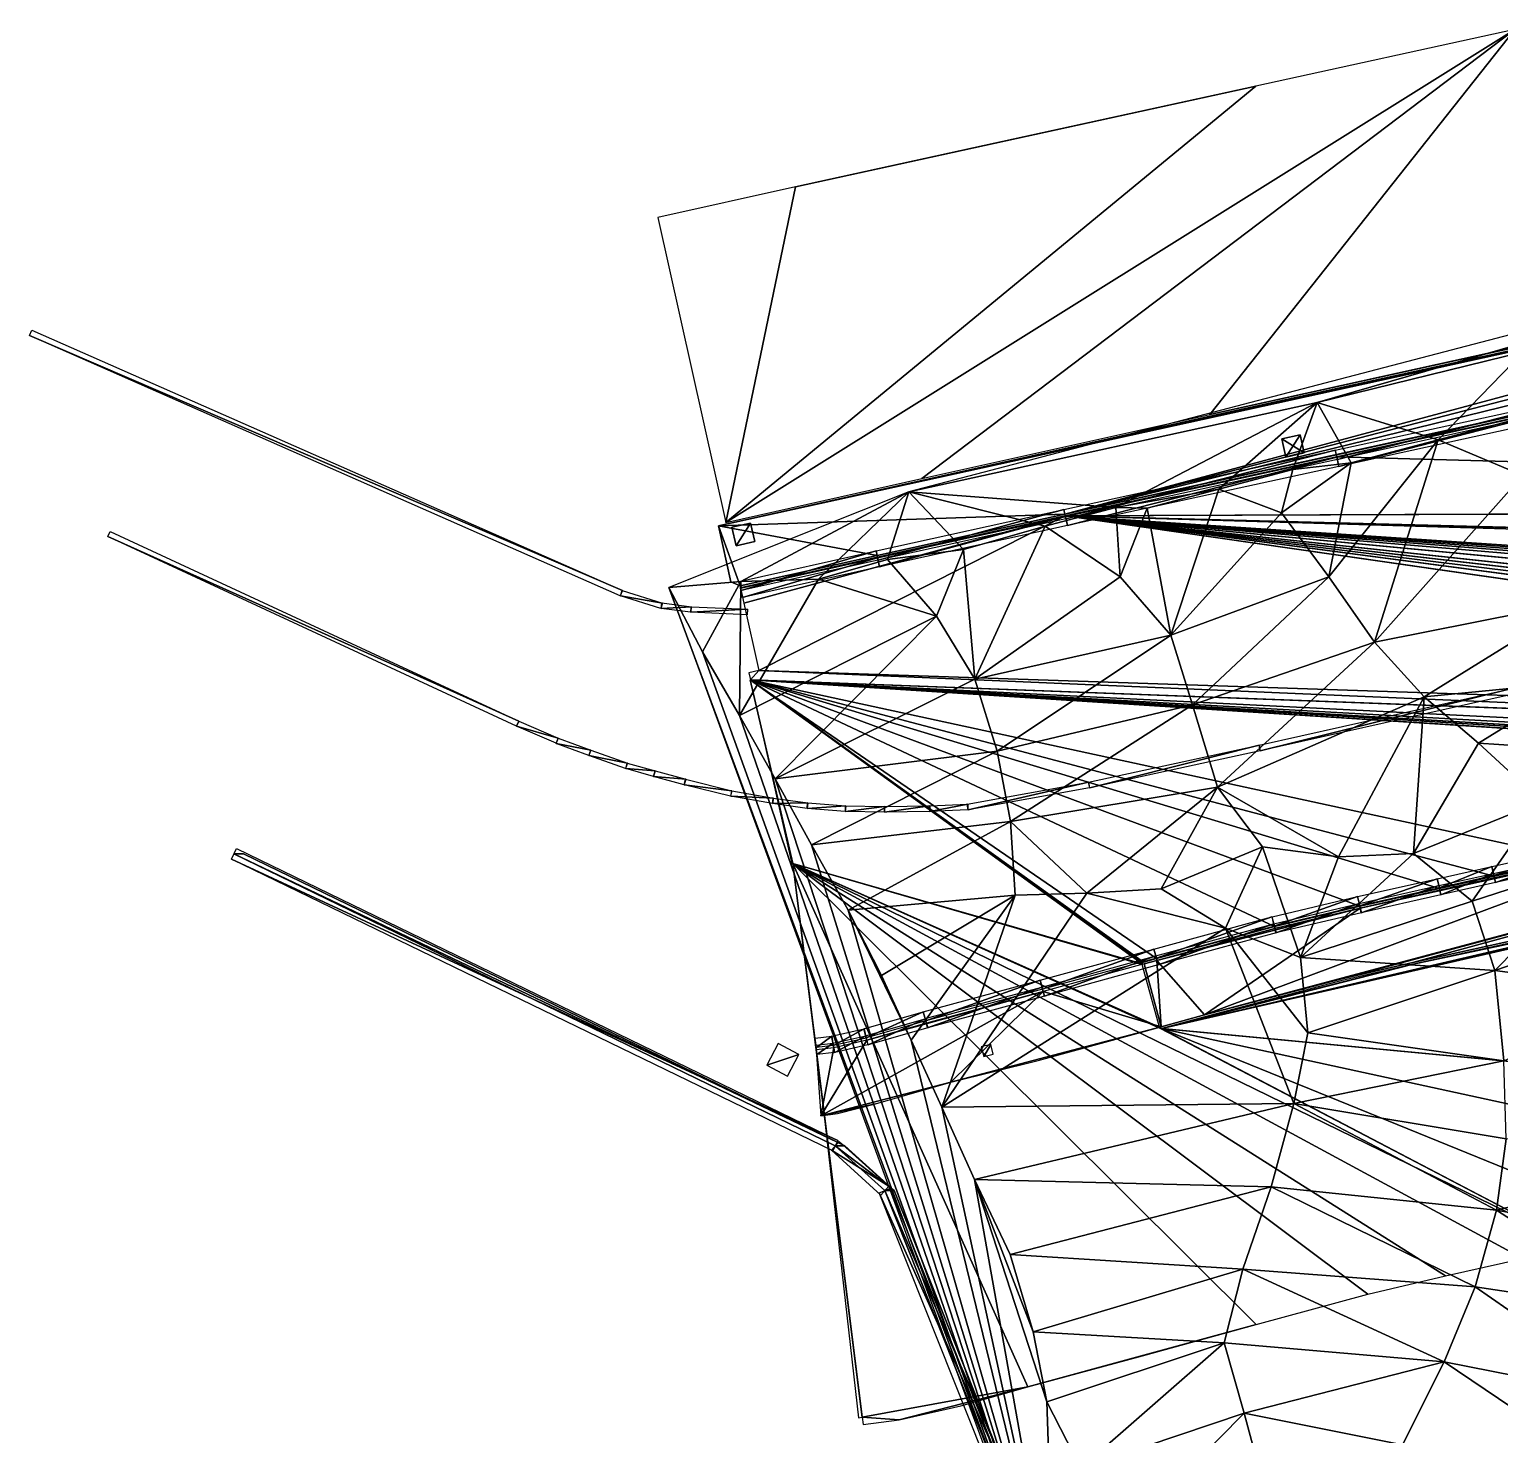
# Model space of a CAD drawing. Header units: metres. Extents: x -113 to 180, y -133 to 86.
# Drawn here: x -113.49 to -82.34, y -14.1 to 15.69 of the extents above; entities that cross this region are included whole.
import ezdxf

# ---------------------------------------------------------------- set-up
doc = ezdxf.new("R2010")
doc.units = ezdxf.units.M
for name, color, linetype, true_color in [('ACERA', 7, 'Continuous', 0xb9b3a6), ('ARQUETA', 7, 'Continuous', 0x6f7175), ('ASFALTO', 7, 'Continuous', 0x4a4b4e), ('BORDILLO', 7, 'Continuous', 0xcfcac0), ('MARCA_VIAL', 7, 'Continuous', 0xe8e6e0), ('MURO', 7, 'Continuous', 0xbdb7ab), ('PODOTACTIL', 7, 'Continuous', 0xc7bda4), ('TERRENO', 7, 'Continuous', 0x9a9179)]:
    doc.layers.add(name, color=color, linetype=linetype, true_color=true_color)

msp = doc.modelspace()

# ---------------------------------------------------------------- linework, layer by layer
at = {"layer": 'ACERA'}
for points in [[(-91.549, 5.418, 82.15), (-71.655, 10.294, 81.188), (-55.294, 14.8, 80.466)], [(-55.294, 14.8, 80.466), (-63.682, 12.909, 80.88), (-91.549, 5.418, 82.15)], [(-63.682, 12.909, 80.88), (-75.259, 10.376, 81.437), (-98.887, 5.166, 80.705)], [(-63.682, 12.909, 80.88), (-98.887, 5.166, 80.705), (-91.549, 5.418, 82.15)], [(-75.259, 10.376, 81.437), (-88.47, 7.49, 82.041), (-98.887, 5.166, 80.705)], [(-91.549, 5.418, 82.15), (-75.01, 9.05, 81.33), (-71.655, 10.294, 81.188)], [(-75.259, 10.376, 81.437), (-82.323, 8.837, 81.756), (-88.47, 7.49, 82.041)], [(-91.549, 5.418, 82.15), (-80.29, 7.88, 81.553), (-75.01, 9.05, 81.33)], [(-82.323, 8.837, 81.626), (-88.47, 7.49, 81.911), (-88.47, 7.49, 82.041)], [(-82.323, 8.837, 81.626), (-88.47, 7.49, 82.041), (-82.323, 8.837, 81.756)], [(-91.549, 5.418, 82.15), (-85.796, 6.671, 81.793), (-80.29, 7.88, 81.553)], [(-85.796, 6.671, 81.663), (-80.29, 7.88, 81.423), (-80.29, 7.88, 81.553)], [(-85.796, 6.671, 81.663), (-80.29, 7.88, 81.553), (-85.796, 6.671, 81.793)], [(-88.47, 7.49, 82.041), (-94.573, 6.132, 80.705), (-98.887, 5.166, 80.705)], [(-88.47, 7.49, 81.911), (-94.573, 6.132, 80.575), (-94.573, 6.132, 80.705)], [(-88.47, 7.49, 81.911), (-94.573, 6.132, 80.705), (-88.47, 7.49, 82.041)], [(-86.475, 6.714, 81.91), (-86.561, 7.099, 81.93), (-86.95, 7.013, 81.93)], [(-86.95, 7.013, 81.8), (-86.561, 7.099, 81.8), (-86.561, 7.099, 81.93)], [(-86.95, 7.013, 81.8), (-86.561, 7.099, 81.93), (-86.95, 7.013, 81.93)], [(-86.95, 7.013, 81.93), (-86.864, 6.627, 81.93), (-86.475, 6.714, 81.91)], [(-86.864, 6.627, 81.8), (-86.95, 7.013, 81.8), (-86.95, 7.013, 81.93)], [(-86.864, 6.627, 81.8), (-86.95, 7.013, 81.93), (-86.864, 6.627, 81.93)], [(-86.561, 7.099, 81.8), (-86.475, 6.714, 81.78), (-86.475, 6.714, 81.91)], [(-86.561, 7.099, 81.8), (-86.475, 6.714, 81.91), (-86.561, 7.099, 81.93)], [(-91.549, 5.418, 82.02), (-85.796, 6.671, 81.663), (-85.796, 6.671, 81.793)], [(-91.549, 5.418, 82.02), (-85.796, 6.671, 81.793), (-91.549, 5.418, 82.15)], [(-86.475, 6.714, 81.78), (-86.864, 6.627, 81.8), (-86.864, 6.627, 81.93)], [(-86.475, 6.714, 81.78), (-86.864, 6.627, 81.93), (-86.475, 6.714, 81.91)], [(-94.573, 6.132, 80.575), (-98.887, 5.166, 80.575), (-98.887, 5.166, 80.705)], [(-94.573, 6.132, 80.575), (-98.887, 5.166, 80.705), (-94.573, 6.132, 80.705)], [(-98.887, 5.166, 80.705), (-95.529, 4.541, 82.33), (-91.549, 5.418, 82.15)], [(-95.529, 4.541, 82.2), (-91.549, 5.418, 82.02), (-91.549, 5.418, 82.15)], [(-95.529, 4.541, 82.2), (-91.549, 5.418, 82.15), (-95.529, 4.541, 82.33)], [(-98.887, 5.166, 80.705), (-98.627, 3.981, 82.33), (-98.432, 3.894, 82.33)], [(-98.887, 5.166, 80.705), (-98.432, 3.894, 82.33), (-95.529, 4.541, 82.33)], [(-98.887, 5.166, 80.575), (-98.627, 3.981, 82.2), (-98.627, 3.981, 82.33)], [(-98.887, 5.166, 80.575), (-98.627, 3.981, 82.33), (-98.887, 5.166, 80.705)], [(-98.209, 5.227, 80.705), (-98.604, 5.139, 80.705), (-98.517, 4.747, 80.705)], [(-98.604, 5.139, 80.575), (-98.209, 5.227, 80.575), (-98.209, 5.227, 80.705)], [(-98.604, 5.139, 80.575), (-98.209, 5.227, 80.705), (-98.604, 5.139, 80.705)], [(-98.517, 4.747, 80.575), (-98.604, 5.139, 80.575), (-98.604, 5.139, 80.705)], [(-98.517, 4.747, 80.575), (-98.604, 5.139, 80.705), (-98.517, 4.747, 80.705)], [(-98.517, 4.747, 80.705), (-98.122, 4.836, 80.705), (-98.209, 5.227, 80.705)], [(-98.209, 5.227, 80.575), (-98.122, 4.836, 80.575), (-98.122, 4.836, 80.705)], [(-98.209, 5.227, 80.575), (-98.122, 4.836, 80.705), (-98.209, 5.227, 80.705)], [(-98.122, 4.836, 80.575), (-98.517, 4.747, 80.575), (-98.517, 4.747, 80.705)], [(-98.122, 4.836, 80.575), (-98.517, 4.747, 80.705), (-98.122, 4.836, 80.705)], [(-98.432, 3.894, 82.2), (-95.529, 4.541, 82.2), (-95.529, 4.541, 82.33)], [(-98.432, 3.894, 82.2), (-95.529, 4.541, 82.33), (-98.432, 3.894, 82.33)], [(-98.627, 3.981, 82.2), (-98.432, 3.894, 82.2), (-98.432, 3.894, 82.33)], [(-98.627, 3.981, 82.2), (-98.432, 3.894, 82.33), (-98.627, 3.981, 82.33)], [(-69.499, -0.09, 81.058), (-78.57, -1.459, 81.612), (-88.592, -5.199, 82.161)], [(-69.499, -0.09, 81.058), (-88.592, -5.199, 82.161), (-85.711, -4.439, 82.091)], [(-69.499, -0.09, 81.058), (-85.711, -4.439, 82.091), (-84.174, -4.085, 82.013)], [(-84.174, -4.085, 82.013), (-81.251, -3.445, 81.844), (-69.499, -0.09, 81.058)], [(-78.57, -1.459, 81.612), (-85.289, -2.936, 82.03), (-88.592, -5.199, 82.161)], [(-78.57, -1.459, 81.612), (-82.445, -2.296, 81.877), (-85.289, -2.936, 82.03)], [(-78.57, -1.459, 81.612), (-80.746, -1.919, 81.767), (-82.445, -2.296, 81.877)], [(-82.445, -2.296, 81.747), (-80.746, -1.919, 81.637), (-80.746, -1.919, 81.767)], [(-82.445, -2.296, 81.747), (-80.746, -1.919, 81.767), (-82.445, -2.296, 81.877)], [(-82.445, -2.296, 81.877), (-83.601, -2.555, 81.946), (-85.289, -2.936, 82.03)], [(-83.601, -2.555, 81.816), (-82.445, -2.296, 81.747), (-82.445, -2.296, 81.877)], [(-83.601, -2.555, 81.816), (-82.445, -2.296, 81.877), (-83.601, -2.555, 81.946)], [(-85.289, -2.936, 81.9), (-83.601, -2.555, 81.816), (-83.601, -2.555, 81.946)], [(-85.289, -2.936, 81.9), (-83.601, -2.555, 81.946), (-85.289, -2.936, 82.03)], [(-85.289, -2.936, 82.03), (-87.098, -3.365, 82.09), (-89.597, -4.043, 82.169)], [(-85.289, -2.936, 82.03), (-89.597, -4.043, 82.169), (-88.592, -5.199, 82.161)], [(-87.098, -3.365, 81.96), (-85.289, -2.936, 81.9), (-85.289, -2.936, 82.03)], [(-87.098, -3.365, 81.96), (-85.289, -2.936, 82.03), (-87.098, -3.365, 82.09)], [(-89.597, -4.043, 82.039), (-87.098, -3.365, 81.96), (-87.098, -3.365, 82.09)], [(-89.597, -4.043, 82.039), (-87.098, -3.365, 82.09), (-89.597, -4.043, 82.169)], [(-81.251, -3.445, 81.714), (-84.174, -4.085, 81.883), (-84.174, -4.085, 82.013)], [(-81.251, -3.445, 81.714), (-84.174, -4.085, 82.013), (-81.251, -3.445, 81.844)], [(-89.597, -4.043, 82.169), (-89.87, -4.118, 82.175), (-89.505, -5.449, 82.188)], [(-89.87, -4.118, 82.045), (-89.597, -4.043, 82.039), (-89.597, -4.043, 82.169)], [(-89.87, -4.118, 82.045), (-89.597, -4.043, 82.169), (-89.87, -4.118, 82.175)], [(-89.597, -4.043, 82.169), (-89.505, -5.449, 82.188), (-88.592, -5.199, 82.161)], [(-89.505, -5.449, 82.058), (-89.87, -4.118, 82.045), (-89.87, -4.118, 82.175)], [(-89.505, -5.449, 82.058), (-89.87, -4.118, 82.175), (-89.505, -5.449, 82.188)], [(-84.174, -4.085, 81.883), (-85.711, -4.439, 81.961), (-85.711, -4.439, 82.091)], [(-84.174, -4.085, 81.883), (-85.711, -4.439, 82.091), (-84.174, -4.085, 82.013)], [(-85.711, -4.439, 81.961), (-88.592, -5.199, 82.031), (-88.592, -5.199, 82.161)], [(-85.711, -4.439, 81.961), (-88.592, -5.199, 82.161), (-85.711, -4.439, 82.091)], [(-88.592, -5.199, 82.031), (-89.505, -5.449, 82.058), (-89.505, -5.449, 82.188)], [(-88.592, -5.199, 82.031), (-89.505, -5.449, 82.188), (-88.592, -5.199, 82.161)]]:
    msp.add_3dface(points, dxfattribs=at)
at = {"layer": 'ARQUETA'}
for points in [[(-86.561, 7.099, 81.82), (-86.95, 7.013, 81.82), (-86.864, 6.627, 81.82)], [(-86.864, 6.627, 81.82), (-86.475, 6.714, 81.8), (-86.561, 7.099, 81.82)], [(-98.209, 5.227, 80.595), (-98.604, 5.139, 80.595), (-98.517, 4.747, 80.595)], [(-98.517, 4.747, 80.595), (-98.122, 4.836, 80.595), (-98.209, 5.227, 80.595)], [(-97.189, -6.036, 80.595), (-97.628, -5.806, 80.595), (-97.868, -6.263, 80.595)], [(-93.12, -5.827, 82.16), (-93.32, -5.877, 82.164), (-93.27, -6.078, 82.171)], [(-93.27, -6.078, 82.171), (-93.07, -6.029, 82.167), (-93.12, -5.827, 82.16)], [(-97.868, -6.263, 80.595), (-97.429, -6.494, 80.595), (-97.189, -6.036, 80.595)]]:
    msp.add_3dface(points, dxfattribs=at)
at = {"layer": 'ASFALTO'}
for points in [[(-82.013, 15.692, 80.587), (-87.505, 14.486, 80.587), (-98.732, 5.241, 80.587)], [(-82.013, 15.692, 80.587), (-98.732, 5.241, 80.587), (-94.582, 6.171, 80.587)], [(-82.013, 15.692, 80.587), (-94.582, 6.171, 80.587), (-94.582, 6.171, 80.587)], [(-82.013, 15.692, 80.587), (-94.582, 6.171, 80.587), (-88.479, 7.529, 81.924)], [(-82.013, 15.692, 80.587), (-88.479, 7.529, 81.924), (-88.479, 7.529, 81.924)], [(-82.013, 15.692, 80.587), (-88.479, 7.529, 81.924), (-55.349, 14.829, 80.352)], [(-88.479, 7.529, 81.924), (-82.331, 8.876, 81.64), (-55.349, 14.829, 80.352)], [(-88.479, 7.529, 81.924), (-55.349, 14.829, 80.352), (-55.349, 14.829, 80.352)], [(-87.505, 14.486, 80.587), (-97.26, 12.351, 80.587), (-98.732, 5.241, 80.587)], [(-87.505, 14.486, 80.587), (-93.262, 13.233, 80.587), (-97.26, 12.351, 80.587)], [(-97.26, 12.351, 80.587), (-100.172, 11.702, 80.587), (-98.732, 5.241, 80.587)], [(-80.281, 7.84, 81.43), (-85.788, 6.632, 81.671), (-46.561, 5.559, 80.012)], [(-85.788, 6.632, 81.671), (-91.541, 5.379, 82.027), (-46.561, 5.559, 80.012)], [(-85.788, 6.632, 81.671), (-85.788, 6.632, 81.671), (-46.561, 5.559, 80.012)], [(-91.541, 5.379, 82.027), (-95.52, 4.502, 82.212), (-98.423, 3.855, 82.212)], [(-91.541, 5.379, 82.027), (-98.423, 3.855, 82.212), (-98.35, 3.526, 82.212)], [(-91.541, 5.379, 82.027), (-98.35, 3.526, 82.212), (-98.033, 2.102, 82.212)], [(-91.541, 5.379, 82.027), (-98.033, 2.102, 82.212), (-59.976, 0.833, 80.806)], [(-46.56, 5.555, 80.012), (-46.561, 5.559, 80.012), (-91.541, 5.379, 82.027)], [(-46.56, 5.552, 80.012), (-46.56, 5.555, 80.012), (-91.541, 5.379, 82.027)], [(-46.265, 4.215, 80.012), (-46.56, 5.552, 80.012), (-91.541, 5.379, 82.027)], [(-46.264, 4.211, 80.012), (-46.265, 4.215, 80.012), (-91.541, 5.379, 82.027)], [(-46.262, 4.207, 80.012), (-46.264, 4.211, 80.012), (-91.541, 5.379, 82.027)], [(-91.541, 5.379, 82.027), (-59.976, 0.833, 80.806), (-59.976, 0.838, 80.806)], [(-46.261, 4.204, 80.012), (-46.262, 4.207, 80.012), (-91.541, 5.379, 82.027)], [(-91.541, 5.379, 82.027), (-59.976, 0.838, 80.806), (-59.921, 1.198, 80.779)], [(-46.259, 4.201, 80.012), (-46.261, 4.204, 80.012), (-91.541, 5.379, 82.027)], [(-91.541, 5.379, 82.027), (-59.921, 1.198, 80.779), (-59.92, 1.202, 80.779)], [(-46.256, 4.198, 80.012), (-46.259, 4.201, 80.012), (-91.541, 5.379, 82.027)], [(-91.541, 5.379, 82.027), (-59.92, 1.202, 80.779), (-59.919, 1.206, 80.779)], [(-46.253, 4.195, 80.012), (-46.256, 4.198, 80.012), (-91.541, 5.379, 82.027)], [(-91.541, 5.379, 82.027), (-59.919, 1.206, 80.779), (-59.831, 1.445, 80.762)], [(-46.25, 4.192, 80.012), (-46.253, 4.195, 80.012), (-91.541, 5.379, 82.027)], [(-91.541, 5.379, 82.027), (-59.831, 1.445, 80.762), (-59.83, 1.446, 80.762)], [(-46.247, 4.19, 80.012), (-46.25, 4.192, 80.012), (-91.541, 5.379, 82.027)], [(-91.541, 5.379, 82.027), (-59.83, 1.446, 80.762), (-59.736, 1.677, 80.747)], [(-46.244, 4.188, 80.012), (-46.247, 4.19, 80.012), (-91.541, 5.379, 82.027)], [(-91.541, 5.379, 82.027), (-59.736, 1.677, 80.747), (-59.734, 1.682, 80.746)], [(-46.24, 4.186, 80.012), (-46.244, 4.188, 80.012), (-91.541, 5.379, 82.027)], [(-91.541, 5.379, 82.027), (-59.734, 1.682, 80.746), (-59.595, 1.925, 80.728)], [(-46.237, 4.185, 80.012), (-46.24, 4.186, 80.012), (-91.541, 5.379, 82.027)], [(-91.541, 5.379, 82.027), (-59.595, 1.925, 80.728), (-59.593, 1.928, 80.728)], [(-46.233, 4.184, 80.012), (-46.237, 4.185, 80.012), (-91.541, 5.379, 82.027)], [(-91.541, 5.379, 82.027), (-59.593, 1.928, 80.728), (-59.591, 1.931, 80.727)], [(-46.229, 4.184, 80.012), (-46.233, 4.184, 80.012), (-91.541, 5.379, 82.027)], [(-91.541, 5.379, 82.027), (-59.591, 1.931, 80.727), (-59.286, 2.301, 80.697)], [(-46.225, 4.184, 80.012), (-46.229, 4.184, 80.012), (-91.541, 5.379, 82.027)], [(-91.541, 5.379, 82.027), (-59.286, 2.301, 80.697), (-59.284, 2.304, 80.697)], [(-91.541, 5.379, 82.027), (-59.284, 2.304, 80.697), (-59.282, 2.306, 80.697)], [(-91.541, 5.379, 82.027), (-59.282, 2.306, 80.697), (-58.951, 2.609, 80.671)], [(-91.541, 5.379, 82.027), (-58.951, 2.609, 80.671), (-58.947, 2.613, 80.671)], [(-91.541, 5.379, 82.027), (-58.947, 2.613, 80.671), (-58.677, 2.802, 80.651)], [(-91.541, 5.379, 82.027), (-58.677, 2.802, 80.651), (-58.676, 2.804, 80.651)], [(-91.541, 5.379, 82.027), (-58.676, 2.804, 80.651), (-58.458, 2.94, 80.636)], [(-91.541, 5.379, 82.027), (-58.458, 2.94, 80.636), (-58.453, 2.943, 80.636)], [(-91.541, 5.379, 82.027), (-58.453, 2.943, 80.636), (-58.207, 3.055, 80.623)], [(-91.541, 5.379, 82.027), (-58.207, 3.055, 80.623), (-58.203, 3.056, 80.623)], [(-91.541, 5.379, 82.027), (-58.203, 3.056, 80.623), (-58.2, 3.057, 80.623)], [(-91.541, 5.379, 82.027), (-58.2, 3.057, 80.623), (-57.838, 3.143, 80.609)], [(-91.541, 5.379, 82.027), (-57.838, 3.143, 80.609), (-57.837, 3.143, 80.609)], [(-91.541, 5.379, 82.027), (-57.837, 3.143, 80.609), (-52.762, 4.234, 80.339)], [(-91.541, 5.379, 82.027), (-52.762, 4.234, 80.339), (-52.758, 4.235, 80.339)], [(-91.541, 5.379, 82.027), (-52.758, 4.235, 80.339), (-52.754, 4.235, 80.338)], [(-46.225, 4.184, 80.012), (-91.541, 5.379, 82.027), (-52.754, 4.235, 80.338)], [(-98.033, 2.102, 82.212), (-98.248, 2.053, 82.212), (-98.214, 1.907, 82.212)], [(-98.214, 1.907, 82.212), (-98.22, 1.905, 82.212), (-59.982, 0.467, 80.812)], [(-59.982, 0.463, 80.812), (-59.982, 0.467, 80.812), (-98.22, 1.905, 82.212)], [(-98.22, 1.905, 82.212), (-97.333, -1.995, 82.243), (-97.312, -1.991, 82.242)], [(-59.945, -0.008, 80.812), (-59.982, 0.463, 80.812), (-98.22, 1.905, 82.212)], [(-98.22, 1.905, 82.212), (-97.312, -1.991, 82.242), (-89.909, -4.113, 82.057)], [(-59.944, -0.013, 80.812), (-59.945, -0.008, 80.812), (-98.22, 1.905, 82.212)], [(-98.22, 1.905, 82.212), (-89.909, -4.113, 82.057), (-89.909, -4.109, 82.057)], [(-59.899, -0.227, 80.812), (-59.944, -0.013, 80.812), (-98.22, 1.905, 82.212)], [(-98.22, 1.905, 82.212), (-89.909, -4.109, 82.057), (-89.908, -4.105, 82.057)], [(-59.899, -0.227, 80.812), (-59.899, -0.227, 80.812), (-98.22, 1.905, 82.212)], [(-98.22, 1.905, 82.212), (-89.908, -4.105, 82.057), (-89.906, -4.101, 82.057)], [(-98.22, 1.905, 82.212), (-89.906, -4.101, 82.057), (-89.904, -4.098, 82.056)], [(-98.22, 1.905, 82.212), (-89.904, -4.098, 82.056), (-89.902, -4.095, 82.056)], [(-98.22, 1.905, 82.212), (-89.902, -4.095, 82.056), (-89.9, -4.092, 82.056)], [(-98.22, 1.905, 82.212), (-89.9, -4.092, 82.056), (-89.897, -4.089, 82.056)], [(-98.22, 1.905, 82.212), (-89.897, -4.089, 82.056), (-89.894, -4.086, 82.056)], [(-98.22, 1.905, 82.212), (-89.894, -4.086, 82.056), (-89.891, -4.084, 82.056)], [(-98.22, 1.905, 82.212), (-89.891, -4.084, 82.056), (-89.888, -4.082, 82.056)], [(-98.22, 1.905, 82.212), (-89.888, -4.082, 82.056), (-89.884, -4.08, 82.056)], [(-98.22, 1.905, 82.212), (-89.884, -4.08, 82.056), (-89.88, -4.079, 82.056)], [(-98.22, 1.905, 82.212), (-89.88, -4.079, 82.056), (-89.608, -4.005, 82.05)], [(-98.22, 1.905, 82.212), (-89.608, -4.005, 82.05), (-89.608, -4.005, 82.05)], [(-98.22, 1.905, 82.212), (-89.608, -4.005, 82.05), (-87.108, -3.326, 81.969)], [(-98.22, 1.905, 82.212), (-87.108, -3.326, 81.969), (-87.107, -3.326, 81.969)], [(-98.22, 1.905, 82.212), (-87.107, -3.326, 81.969), (-85.298, -2.897, 81.91)], [(-98.22, 1.905, 82.212), (-85.298, -2.897, 81.91), (-85.298, -2.897, 81.91)], [(-98.22, 1.905, 82.212), (-85.298, -2.897, 81.91), (-83.61, -2.516, 81.826)], [(-98.22, 1.905, 82.212), (-83.61, -2.516, 81.826), (-82.454, -2.257, 81.757)], [(-98.22, 1.905, 82.212), (-82.454, -2.257, 81.757), (-82.454, -2.257, 81.757)], [(-98.22, 1.905, 82.212), (-82.454, -2.257, 81.757), (-80.755, -1.88, 81.647)], [(-98.22, 1.905, 82.212), (-80.755, -1.88, 81.647), (-71.402, 0.183, 81.046)], [(-98.22, 1.905, 82.212), (-71.402, 0.183, 81.046), (-71.399, 0.184, 81.046)], [(-98.22, 1.905, 82.212), (-71.399, 0.184, 81.046), (-71.038, 0.236, 81.026)], [(-98.22, 1.905, 82.212), (-71.038, 0.236, 81.026), (-71.036, 0.236, 81.026)], [(-98.22, 1.905, 82.212), (-71.036, 0.236, 81.026), (-70.663, 0.274, 81.006)], [(-98.22, 1.905, 82.212), (-70.663, 0.274, 81.006), (-70.659, 0.274, 81.006)], [(-98.22, 1.905, 82.212), (-70.659, 0.274, 81.006), (-70.655, 0.274, 81.006)], [(-59.899, -0.227, 80.812), (-98.22, 1.905, 82.212), (-70.655, 0.274, 81.006)], [(-98.033, 2.102, 82.212), (-98.214, 1.907, 82.212), (-59.982, 0.467, 80.812)], [(-98.033, 2.102, 82.212), (-59.982, 0.467, 80.812), (-59.976, 0.833, 80.806)], [(-97.312, -1.991, 82.242), (-89.91, -4.117, 82.057), (-89.909, -4.113, 82.057)], [(-89.91, -4.121, 82.057), (-89.91, -4.117, 82.057), (-97.312, -1.991, 82.242)], [(-89.909, -4.124, 82.057), (-89.91, -4.121, 82.057), (-97.312, -1.991, 82.242)], [(-97.312, -1.991, 82.242), (-96.729, -6.65, 80.587), (-95.844, -13.728, 80.587)], [(-89.908, -4.128, 82.058), (-89.909, -4.124, 82.057), (-97.312, -1.991, 82.242)], [(-97.312, -1.991, 82.242), (-95.844, -13.728, 80.587), (-92.335, -13.081, 82.255)], [(-89.544, -5.46, 82.071), (-89.908, -4.128, 82.058), (-97.312, -1.991, 82.242)], [(-97.312, -1.991, 82.242), (-92.335, -13.081, 82.255), (-87.494, -11.762, 81.988)], [(-89.543, -5.463, 82.071), (-89.544, -5.46, 82.071), (-97.312, -1.991, 82.242)], [(-97.312, -1.991, 82.242), (-87.494, -11.762, 81.988), (-85.126, -11.119, 81.899)], [(-89.541, -5.467, 82.071), (-89.543, -5.463, 82.071), (-97.312, -1.991, 82.242)], [(-97.312, -1.991, 82.242), (-85.126, -11.119, 81.899), (-83.486, -10.73, 81.84)], [(-89.539, -5.47, 82.071), (-89.541, -5.467, 82.071), (-97.312, -1.991, 82.242)], [(-97.312, -1.991, 82.242), (-83.486, -10.73, 81.84), (-81.845, -10.36, 81.77)], [(-89.537, -5.474, 82.071), (-89.539, -5.47, 82.071), (-97.312, -1.991, 82.242)], [(-97.312, -1.991, 82.242), (-81.845, -10.36, 81.77), (-80.702, -10.103, 81.716)], [(-89.534, -5.477, 82.071), (-89.537, -5.474, 82.071), (-97.312, -1.991, 82.242)], [(-89.531, -5.479, 82.071), (-89.534, -5.477, 82.071), (-97.312, -1.991, 82.242)], [(-89.528, -5.482, 82.071), (-89.531, -5.479, 82.071), (-97.312, -1.991, 82.242)], [(-89.525, -5.484, 82.071), (-89.528, -5.482, 82.071), (-97.312, -1.991, 82.242)], [(-89.521, -5.486, 82.071), (-89.525, -5.484, 82.071), (-97.312, -1.991, 82.242)], [(-89.521, -5.486, 82.071), (-97.312, -1.991, 82.242), (-80.702, -10.103, 81.716)], [(-75.758, -2.338, 81.381), (-78.684, -2.966, 81.58), (-89.495, -5.488, 82.07)], [(-75.758, -2.338, 81.38), (-75.758, -2.338, 81.381), (-89.495, -5.488, 82.07)], [(-68.028, -7.519, 80.894), (-75.758, -2.338, 81.38), (-89.495, -5.488, 82.07)], [(-78.684, -2.966, 81.58), (-84.165, -4.124, 81.896), (-89.495, -5.488, 82.07)], [(-78.684, -2.966, 81.58), (-81.243, -3.484, 81.727), (-84.165, -4.124, 81.896)], [(-78.684, -2.966, 81.58), (-78.684, -2.966, 81.58), (-84.165, -4.124, 81.896)], [(-84.165, -4.124, 81.896), (-88.581, -5.238, 82.043), (-89.495, -5.488, 82.07)], [(-84.165, -4.124, 81.896), (-85.701, -4.478, 81.973), (-88.581, -5.238, 82.043)], [(-89.518, -5.487, 82.071), (-89.521, -5.486, 82.071), (-80.702, -10.103, 81.716)], [(-89.514, -5.488, 82.071), (-89.518, -5.487, 82.071), (-80.702, -10.103, 81.716)], [(-89.51, -5.489, 82.071), (-89.514, -5.488, 82.071), (-80.702, -10.103, 81.716)], [(-89.506, -5.489, 82.07), (-89.51, -5.489, 82.071), (-80.702, -10.103, 81.716)], [(-68.009, -7.524, 80.893), (-89.502, -5.489, 82.07), (-89.506, -5.489, 82.07)], [(-89.506, -5.489, 82.07), (-80.702, -10.103, 81.716), (-79.053, -9.738, 81.631)], [(-89.506, -5.489, 82.07), (-79.053, -9.738, 81.631), (-74.53, -8.745, 81.365)], [(-68.009, -7.524, 80.893), (-89.506, -5.489, 82.07), (-74.53, -8.745, 81.365)], [(-68.009, -7.524, 80.893), (-89.498, -5.489, 82.07), (-89.502, -5.489, 82.07)], [(-68.009, -7.524, 80.893), (-89.495, -5.488, 82.07), (-89.498, -5.489, 82.07)], [(-68.024, -7.521, 80.894), (-68.028, -7.519, 80.894), (-89.495, -5.488, 82.07)], [(-68.021, -7.522, 80.894), (-68.024, -7.521, 80.894), (-89.495, -5.488, 82.07)], [(-68.017, -7.523, 80.894), (-68.021, -7.522, 80.894), (-89.495, -5.488, 82.07)], [(-68.013, -7.524, 80.893), (-68.017, -7.523, 80.894), (-89.495, -5.488, 82.07)], [(-68.009, -7.524, 80.893), (-68.013, -7.524, 80.893), (-89.495, -5.488, 82.07)], [(-96.729, -6.65, 80.587), (-95.92, -13.737, 80.587), (-95.844, -13.728, 80.587)], [(-92.335, -13.081, 82.255), (-89.905, -12.422, 82.101), (-87.494, -11.762, 81.988)], [(-95.844, -13.728, 80.587), (-95.059, -13.784, 80.587), (-92.335, -13.081, 82.255)], [(-95.059, -13.784, 80.587), (-93.757, -13.488, 80.587), (-92.335, -13.081, 82.255)], [(-95.844, -13.728, 80.587), (-95.825, -13.88, 80.587), (-95.059, -13.784, 80.587)]]:
    msp.add_3dface(points, dxfattribs=at)
at = {"layer": 'BORDILLO'}
for points in [[(-85.775, 6.573, 81.793), (-85.818, 6.769, 81.812), (-80.311, 7.977, 81.577)], [(-85.743, 6.427, 81.769), (-85.786, 6.622, 81.798), (-80.279, 7.831, 81.557)], [(-85.775, 6.573, 81.793), (-80.311, 7.977, 81.577), (-80.268, 7.782, 81.55)], [(-85.743, 6.427, 81.769), (-80.279, 7.831, 81.557), (-80.236, 7.635, 81.54)], [(-91.528, 5.32, 82.146), (-91.571, 5.516, 82.174), (-85.818, 6.769, 81.812)], [(-91.496, 5.174, 82.125), (-91.539, 5.369, 82.153), (-85.786, 6.622, 81.798)], [(-91.528, 5.32, 82.146), (-85.818, 6.769, 81.812), (-85.775, 6.573, 81.793)], [(-91.496, 5.174, 82.125), (-85.786, 6.622, 81.798), (-85.743, 6.427, 81.769)], [(-95.507, 4.443, 82.34), (-95.55, 4.638, 82.34), (-91.571, 5.516, 82.174)], [(-95.475, 4.297, 82.325), (-95.518, 4.492, 82.34), (-91.539, 5.369, 82.153)], [(-95.507, 4.443, 82.34), (-91.571, 5.516, 82.174), (-91.528, 5.32, 82.146)], [(-95.475, 4.297, 82.325), (-91.539, 5.369, 82.153), (-91.496, 5.174, 82.125)], [(-98.41, 3.796, 82.34), (-98.454, 3.991, 82.34), (-95.551, 4.638, 82.34)], [(-98.378, 3.65, 82.34), (-98.421, 3.845, 82.34), (-95.518, 4.492, 82.34)], [(-98.41, 3.796, 82.34), (-95.551, 4.638, 82.34), (-95.507, 4.443, 82.34)], [(-98.378, 3.65, 82.34), (-95.518, 4.492, 82.34), (-95.475, 4.297, 82.325)], [(-82.456, -2.247, 81.884), (-82.5, -2.052, 81.875), (-80.8, -1.675, 81.765)], [(-82.424, -2.393, 81.891), (-82.467, -2.198, 81.882), (-80.768, -1.821, 81.772)], [(-82.456, -2.247, 81.884), (-80.8, -1.675, 81.765), (-80.757, -1.87, 81.775)], [(-82.424, -2.393, 81.891), (-80.768, -1.821, 81.772), (-80.725, -2.016, 81.782)], [(-83.612, -2.507, 81.954), (-83.656, -2.311, 81.946), (-82.5, -2.052, 81.875)], [(-83.612, -2.507, 81.954), (-82.5, -2.052, 81.875), (-82.456, -2.247, 81.884)], [(-85.301, -2.887, 82.038), (-85.345, -2.692, 82.022), (-83.656, -2.311, 81.946)], [(-85.267, -3.033, 82.044), (-85.311, -2.838, 82.036), (-83.623, -2.458, 81.952)], [(-85.301, -2.887, 82.038), (-83.656, -2.311, 81.946), (-83.612, -2.507, 81.954)], [(-85.267, -3.033, 82.044), (-83.623, -2.458, 81.952), (-83.579, -2.653, 81.959)], [(-83.579, -2.653, 81.959), (-83.623, -2.458, 81.952), (-82.467, -2.198, 81.882)], [(-83.579, -2.653, 81.959), (-82.467, -2.198, 81.882), (-82.423, -2.393, 81.891)], [(-87.112, -3.317, 82.096), (-87.158, -3.122, 82.079), (-85.346, -2.692, 82.022)], [(-87.112, -3.317, 82.096), (-85.346, -2.692, 82.022), (-85.3, -2.887, 82.038)], [(-87.075, -3.462, 82.109), (-87.121, -3.268, 82.091), (-85.312, -2.839, 82.036)], [(-87.075, -3.462, 82.109), (-85.312, -2.839, 82.036), (-85.266, -3.033, 82.044)], [(-89.61, -3.995, 82.178), (-89.663, -3.802, 82.171), (-87.161, -3.123, 82.079)], [(-89.571, -4.14, 82.183), (-89.623, -3.947, 82.176), (-87.124, -3.269, 82.092)], [(-89.61, -3.995, 82.178), (-87.161, -3.123, 82.079), (-87.108, -3.316, 82.096)], [(-89.571, -4.14, 82.183), (-87.124, -3.269, 82.092), (-87.072, -3.462, 82.109)], [(-92.021, -4.655, 82.226), (-92.074, -4.462, 82.219), (-89.663, -3.802, 82.171)], [(-91.982, -4.8, 82.231), (-92.035, -4.607, 82.224), (-89.623, -3.947, 82.176)], [(-92.021, -4.655, 82.226), (-89.663, -3.802, 82.171), (-89.61, -3.995, 82.178)], [(-91.982, -4.8, 82.231), (-89.623, -3.947, 82.176), (-89.571, -4.14, 82.183)], [(-94.497, -5.327, 82.312), (-94.55, -5.134, 82.311), (-92.074, -4.462, 82.219)], [(-94.457, -5.471, 82.314), (-94.51, -5.278, 82.312), (-92.034, -4.607, 82.224)], [(-94.497, -5.327, 82.312), (-92.074, -4.462, 82.219), (-92.021, -4.655, 82.226)], [(-94.457, -5.471, 82.314), (-92.034, -4.607, 82.224), (-91.982, -4.8, 82.231)], [(-95.757, -5.687, 82.395), (-95.812, -5.495, 82.392), (-94.551, -5.134, 82.311)], [(-95.719, -5.833, 82.397), (-95.774, -5.64, 82.394), (-94.511, -5.279, 82.312)], [(-95.757, -5.687, 82.395), (-94.551, -5.134, 82.311), (-94.496, -5.326, 82.312)], [(-95.719, -5.833, 82.397), (-94.511, -5.279, 82.312), (-94.456, -5.471, 82.314)], [(-96.451, -5.845, 82.338), (-96.496, -5.65, 82.366), (-95.806, -5.494, 82.392)], [(-96.451, -5.845, 82.338), (-95.806, -5.494, 82.392), (-95.762, -5.689, 82.395)], [(-96.816, -5.888, 80.715), (-96.839, -5.689, 80.715), (-96.485, -5.649, 82.378)], [(-96.805, -6.041, 80.715), (-96.83, -5.843, 80.715), (-96.458, -5.796, 82.35)], [(-96.816, -5.888, 80.715), (-96.485, -5.649, 82.378), (-96.462, -5.847, 82.325)], [(-96.805, -6.041, 80.715), (-96.458, -5.796, 82.35), (-96.433, -5.995, 80.715)], [(-96.423, -5.993, 82.31), (-96.468, -5.798, 82.339), (-95.769, -5.639, 82.394)], [(-96.423, -5.993, 82.31), (-95.769, -5.639, 82.394), (-95.725, -5.834, 82.397)]]:
    msp.add_3dface(points, dxfattribs=at)
at = {"layer": 'MARCA_VIAL'}
for points in [[(-100.924, 3.797, 80.595), (-113.493, 9.203, 80.595), (-113.445, 9.313, 80.595)], [(-100.924, 3.797, 80.595), (-100.973, 3.687, 80.595), (-113.493, 9.203, 80.595)], [(-111.831, 4.942, 80.595), (-111.78, 5.051, 80.595), (-103.12, 1.029, 80.595)], [(-111.831, 4.942, 80.595), (-103.12, 1.029, 80.595), (-103.171, 0.921, 80.595)], [(-100.077, 3.531, 80.595), (-100.967, 3.685, 80.595), (-100.931, 3.8, 80.595)], [(-100.077, 3.531, 80.595), (-100.113, 3.417, 80.595), (-100.967, 3.685, 80.595)], [(-99.465, 3.454, 82.22), (-100.102, 3.414, 80.595), (-100.087, 3.533, 80.595)], [(-99.465, 3.454, 82.22), (-99.481, 3.335, 82.22), (-100.102, 3.414, 80.595)], [(-98.274, 3.402, 82.22), (-99.476, 3.335, 82.22), (-99.47, 3.455, 82.22)], [(-98.274, 3.402, 82.22), (-98.279, 3.282, 82.22), (-99.476, 3.335, 82.22)], [(-87.408, 0.4, 81.768), (-87.434, 0.517, 81.766), (-82.135, 1.705, 81.51)], [(-87.408, 0.4, 81.768), (-82.135, 1.705, 81.51), (-82.109, 1.588, 81.517)], [(-103.169, 0.92, 80.595), (-103.121, 1.03, 80.595), (-102.285, 0.669, 80.595)], [(-103.169, 0.92, 80.595), (-102.285, 0.669, 80.595), (-102.333, 0.559, 80.595)], [(-102.33, 0.558, 80.595), (-102.289, 0.67, 80.595), (-101.594, 0.415, 80.595)], [(-102.33, 0.558, 80.595), (-101.594, 0.415, 80.595), (-101.636, 0.302, 80.595)], [(-101.635, 0.302, 80.595), (-101.595, 0.415, 80.595), (-100.818, 0.136, 80.595)], [(-91.022, -0.386, 81.938), (-91.047, -0.268, 81.937), (-87.434, 0.517, 81.766)], [(-91.022, -0.386, 81.938), (-87.434, 0.517, 81.766), (-87.408, 0.4, 81.768)], [(-101.635, 0.302, 80.595), (-100.818, 0.136, 80.595), (-100.859, 0.023, 80.595)], [(-100.854, 0.022, 80.595), (-100.822, 0.137, 80.595), (-100.233, -0.027, 80.595)], [(-100.854, 0.022, 80.595), (-100.233, -0.027, 80.595), (-100.265, -0.143, 80.595)], [(-100.265, -0.143, 80.595), (-100.233, -0.027, 80.595), (-99.584, -0.205, 80.595)], [(-100.265, -0.143, 80.595), (-99.584, -0.205, 80.595), (-99.616, -0.321, 80.595)], [(-99.615, -0.321, 80.595), (-99.586, -0.205, 80.595), (-98.604, -0.447, 80.595)], [(-93.596, -0.852, 82.059), (-93.617, -0.734, 82.059), (-91.045, -0.268, 81.937)], [(-93.596, -0.852, 82.059), (-91.045, -0.268, 81.937), (-91.024, -0.386, 81.938)], [(-99.615, -0.321, 80.595), (-98.604, -0.447, 80.595), (-98.632, -0.563, 80.595)], [(-98.629, -0.564, 80.595), (-98.608, -0.446, 80.595), (-97.726, -0.601, 82.233)], [(-98.629, -0.564, 80.595), (-97.726, -0.601, 82.233), (-97.747, -0.72, 82.237)], [(-97.745, -0.72, 82.237), (-97.728, -0.601, 82.233), (-96.997, -0.702, 82.204)], [(-97.745, -0.72, 82.237), (-96.997, -0.702, 82.204), (-97.014, -0.82, 82.207)], [(-97.011, -0.821, 82.207), (-97, -0.701, 82.204), (-96.192, -0.77, 82.173)], [(-97.011, -0.821, 82.207), (-96.192, -0.77, 82.173), (-96.202, -0.889, 82.176)], [(-96.198, -0.89, 82.176), (-96.196, -0.77, 82.173), (-95.369, -0.779, 82.14)], [(-96.198, -0.89, 82.176), (-95.369, -0.779, 82.14), (-95.371, -0.899, 82.142)], [(-95.369, -0.899, 82.142), (-95.371, -0.779, 82.141), (-94.411, -0.77, 82.096)], [(-95.369, -0.899, 82.142), (-94.411, -0.77, 82.096), (-94.41, -0.89, 82.097)], [(-94.408, -0.889, 82.097), (-94.413, -0.77, 82.096), (-93.609, -0.733, 82.059)], [(-94.408, -0.889, 82.097), (-93.609, -0.733, 82.059), (-93.604, -0.853, 82.06)]]:
    msp.add_3dface(points, dxfattribs=at)
at = {"layer": 'MURO'}
for points in [[(-96.359, -7.859, 80.575), (-109.212, -1.899, 80.575), (-109.103, -1.674, 80.575)], [(-109.158, -1.786, 82.475), (-96.414, -7.971, 82.475), (-96.214, -7.971, 82.475)], [(-96.214, -7.971, 82.475), (-108.958, -1.786, 82.475), (-109.158, -1.786, 82.475)], [(-96.414, -7.971, 80.575), (-109.158, -1.786, 80.575), (-109.158, -1.786, 82.475)], [(-96.414, -7.971, 80.575), (-109.158, -1.786, 82.475), (-96.414, -7.971, 82.475)], [(-109.158, -1.786, 80.575), (-108.958, -1.786, 80.575), (-108.958, -1.786, 82.475)], [(-109.158, -1.786, 80.575), (-108.958, -1.786, 82.475), (-109.158, -1.786, 82.475)], [(-108.958, -1.786, 80.575), (-96.214, -7.971, 80.575), (-96.214, -7.971, 82.475)], [(-108.958, -1.786, 80.575), (-96.214, -7.971, 82.475), (-108.958, -1.786, 82.475)], [(-96.359, -7.859, 80.575), (-96.468, -8.083, 80.575), (-109.212, -1.899, 80.575)], [(-95.283, -8.832, 82.298), (-96.498, -8.063, 80.575), (-96.33, -7.879, 80.575)], [(-95.283, -8.832, 82.298), (-95.452, -9.017, 80.575), (-96.498, -8.063, 80.575)], [(-96.414, -7.971, 82.475), (-95.367, -8.924, 84.072), (-95.167, -8.924, 84.214)], [(-95.167, -8.924, 84.214), (-96.214, -7.971, 82.475), (-96.414, -7.971, 82.475)], [(-95.367, -8.924, 82.172), (-96.414, -7.971, 80.575), (-96.414, -7.971, 82.475)], [(-95.367, -8.924, 82.172), (-96.414, -7.971, 82.475), (-95.367, -8.924, 84.072)], [(-96.414, -7.971, 80.575), (-96.214, -7.971, 80.575), (-96.214, -7.971, 82.475)], [(-96.414, -7.971, 80.575), (-96.214, -7.971, 82.475), (-96.414, -7.971, 82.475)], [(-96.214, -7.971, 80.575), (-96.414, -7.971, 80.575), (-96.414, -7.971, 82.475)], [(-96.214, -7.971, 80.575), (-96.414, -7.971, 82.475), (-96.214, -7.971, 82.475)], [(-96.214, -7.971, 80.575), (-95.167, -8.924, 82.314), (-95.167, -8.924, 84.214)], [(-96.214, -7.971, 80.575), (-95.167, -8.924, 84.214), (-96.214, -7.971, 82.475)], [(-93.041, -14.434, 82.36), (-95.484, -8.97, 80.575), (-95.251, -8.878, 82.304)], [(-93.041, -14.434, 82.36), (-93.273, -14.527, 82.257), (-95.484, -8.97, 80.575)], [(-95.367, -8.924, 84.072), (-93.157, -14.48, 84.262), (-92.957, -14.48, 84.257)], [(-92.957, -14.48, 84.257), (-95.167, -8.924, 84.214), (-95.367, -8.924, 84.072)], [(-93.157, -14.48, 82.362), (-95.367, -8.924, 82.172), (-95.367, -8.924, 84.072)], [(-93.157, -14.48, 82.362), (-95.367, -8.924, 84.072), (-93.157, -14.48, 84.262)], [(-95.367, -8.924, 82.172), (-95.167, -8.924, 82.314), (-95.167, -8.924, 84.214)], [(-95.367, -8.924, 82.172), (-95.167, -8.924, 84.214), (-95.367, -8.924, 84.072)], [(-95.167, -8.924, 82.314), (-95.367, -8.924, 82.172), (-95.367, -8.924, 84.072)], [(-95.167, -8.924, 82.314), (-95.367, -8.924, 84.072), (-95.167, -8.924, 84.214)], [(-95.167, -8.924, 82.314), (-92.957, -14.48, 82.357), (-92.957, -14.48, 84.257)], [(-95.167, -8.924, 82.314), (-92.957, -14.48, 84.257), (-95.167, -8.924, 84.214)]]:
    msp.add_3dface(points, dxfattribs=at)
at = {"layer": 'PODOTACTIL'}
for points in [[(-89.505, -5.449, 82.203), (-89.87, -4.118, 82.19), (-92.008, -4.703, 82.232)], [(-92.008, -4.703, 82.232), (-95.747, -5.737, 82.401), (-96.724, -7.335, 80.72)], [(-96.724, -7.335, 80.72), (-93.964, -6.625, 82.321), (-92.008, -4.703, 82.232)], [(-92.008, -4.703, 82.232), (-94.483, -5.375, 82.318), (-95.747, -5.737, 82.401)], [(-93.964, -6.625, 82.321), (-89.505, -5.449, 82.203), (-92.008, -4.703, 82.232)], [(-93.964, -6.625, 82.321), (-92.118, -6.164, 82.28), (-89.505, -5.449, 82.203)], [(-96.446, -5.895, 82.329), (-96.818, -5.942, 80.72), (-96.724, -7.335, 80.72)], [(-95.747, -5.737, 82.401), (-96.446, -5.895, 82.329), (-96.724, -7.335, 80.72)], [(-93.12, -5.827, 82.285), (-93.32, -5.877, 82.289), (-93.27, -6.078, 82.296)], [(-93.27, -6.078, 82.296), (-93.07, -6.029, 82.292), (-93.12, -5.827, 82.285)], [(-96.724, -7.335, 80.72), (-95.561, -7.085, 82.428), (-93.964, -6.625, 82.321)], [(-96.724, -7.335, 80.72), (-96.368, -7.286, 80.72), (-95.561, -7.085, 82.428)]]:
    msp.add_3dface(points, dxfattribs=at)
at = {"layer": 'TERRENO'}
for points in [[(-94.858, 5.888, 82.2), (-86.204, 7.782, 81.8), (-72.65, 11.687, 81.2)], [(-86.204, 7.782, 81.8), (-81.831, 8.86, 81.6), (-72.65, 11.687, 81.2)], [(-83.639, 6.993, 81.6), (-81.831, 8.86, 81.6), (-86.204, 7.782, 81.8)], [(-83.639, 6.993, 81.6), (-82.131, 7.39, 81.6), (-81.831, 8.86, 81.6)], [(-94.858, 5.888, 82.2), (-90.466, 5.554, 82), (-86.204, 7.782, 81.8)], [(-90.466, 5.554, 82), (-88.284, 5.949, 81.8), (-86.204, 7.782, 81.8)], [(-88.284, 5.949, 81.8), (-86.72, 6.361, 81.8), (-86.204, 7.782, 81.8)], [(-86.72, 6.361, 81.8), (-85.485, 6.506, 81.6), (-86.204, 7.782, 81.8)], [(-85.485, 6.506, 81.6), (-83.639, 6.993, 81.6), (-86.204, 7.782, 81.8)], [(-82.131, 7.39, 81.6), (-83.639, 6.993, 81.6), (-81.843, 6.238, 81.4)], [(-84.99, 2.704, 81.6), (-83.639, 6.993, 81.6), (-85.957, 4.088, 81.6)], [(-83.639, 6.993, 81.6), (-85.485, 6.506, 81.6), (-85.957, 4.088, 81.6)], [(-83.639, 6.993, 81.6), (-84.99, 2.704, 81.6), (-81.843, 6.238, 81.4)], [(-86.959, 5.442, 81.6), (-86.72, 6.361, 81.8), (-88.284, 5.949, 81.8)], [(-85.485, 6.506, 81.6), (-86.959, 5.442, 81.6), (-85.957, 4.088, 81.6)], [(-85.485, 6.506, 81.6), (-86.72, 6.361, 81.8), (-86.959, 5.442, 81.6)], [(-84.99, 2.704, 81.6), (-80.682, 3.559, 81.4), (-81.843, 6.238, 81.4)], [(-90.466, 5.554, 82), (-89.802, 5.541, 81.8), (-88.284, 5.949, 81.8)], [(-88.284, 5.949, 81.8), (-89.802, 5.541, 81.8), (-89.301, 2.85, 81.8)], [(-86.959, 5.442, 81.6), (-88.284, 5.949, 81.8), (-89.301, 2.85, 81.8)], [(-98.414, 3.989, 82.2), (-94.858, 5.888, 82.2), (-99.943, 3.863, 82.2)], [(-98.414, 3.989, 82.2), (-96.767, 4.036, 82.2), (-94.858, 5.888, 82.2)], [(-96.767, 4.036, 82.2), (-95.309, 4.455, 82.2), (-94.858, 5.888, 82.2)], [(-95.309, 4.455, 82.2), (-93.694, 4.664, 82), (-94.858, 5.888, 82.2)], [(-94.858, 5.888, 82.2), (-93.694, 4.664, 82), (-91.965, 5.158, 82)], [(-90.466, 5.554, 82), (-94.858, 5.888, 82.2), (-91.965, 5.158, 82)], [(-90.377, 4.087, 81.8), (-90.466, 5.554, 82), (-91.965, 5.158, 82)], [(-90.466, 5.554, 82), (-90.377, 4.087, 81.8), (-89.802, 5.541, 81.8)], [(-89.802, 5.541, 81.8), (-90.377, 4.087, 81.8), (-89.301, 2.85, 81.8)], [(-85.957, 4.088, 81.6), (-86.959, 5.442, 81.6), (-89.301, 2.85, 81.8)], [(-93.694, 4.664, 82), (-93.459, 1.92, 82), (-91.965, 5.158, 82)], [(-93.459, 1.92, 82), (-90.377, 4.087, 81.8), (-91.965, 5.158, 82)], [(-96.767, 4.036, 82.2), (-94.268, 3.255, 82), (-95.309, 4.455, 82.2)], [(-94.268, 3.255, 82), (-93.694, 4.664, 82), (-95.309, 4.455, 82.2)], [(-93.694, 4.664, 82), (-94.268, 3.255, 82), (-93.459, 1.92, 82)], [(-90.377, 4.087, 81.8), (-93.459, 1.92, 82), (-89.301, 2.85, 81.8)], [(-88.847, 1.375, 81.8), (-85.957, 4.088, 81.6), (-89.301, 2.85, 81.8)], [(-84.99, 2.704, 81.6), (-85.957, 4.088, 81.6), (-88.847, 1.375, 81.8)], [(-99.23, 2.501, 82.2), (-98.414, 3.989, 82.2), (-99.943, 3.863, 82.2)], [(-90.366, -22.242, 82.4), (-91.768, -18.199, 82.4), (-99.943, 3.863, 82.2)], [(-91.768, -18.199, 82.4), (-99.23, 2.501, 82.2), (-99.943, 3.863, 82.2)], [(-98.445, 1.148, 82.2), (-98.414, 3.989, 82.2), (-99.23, 2.501, 82.2)], [(-98.445, 1.148, 82.2), (-94.268, 3.255, 82), (-96.767, 4.036, 82.2)], [(-98.445, 1.148, 82.2), (-96.767, 4.036, 82.2), (-98.414, 3.989, 82.2)], [(-80.682, 3.559, 81.4), (-84.99, 2.704, 81.6), (-83.932, 1.545, 81.6)], [(-80.679, 1.861, 81.4), (-80.682, 3.559, 81.4), (-83.932, 1.545, 81.6)], [(-94.268, 3.255, 82), (-98.445, 1.148, 82.2), (-97.691, -0.193, 82.2)], [(-93.459, 1.92, 82), (-94.268, 3.255, 82), (-97.691, -0.193, 82.2)], [(-93.459, 1.92, 82), (-92.982, 0.389, 82), (-89.301, 2.85, 81.8)], [(-92.982, 0.389, 82), (-88.847, 1.375, 81.8), (-89.301, 2.85, 81.8)], [(-91.768, -18.199, 82.4), (-98.445, 1.148, 82.2), (-99.23, 2.501, 82.2)], [(-88.312, -0.371, 81.8), (-84.99, 2.704, 81.6), (-88.847, 1.375, 81.8)], [(-84.99, 2.704, 81.6), (-88.312, -0.371, 81.8), (-83.932, 1.545, 81.6)], [(-92.982, 0.389, 82), (-93.459, 1.92, 82), (-97.691, -0.193, 82.2)], [(-82.781, 0.562, 81.6), (-80.679, 1.861, 81.4), (-83.932, 1.545, 81.6)], [(-82.781, 0.562, 81.6), (-80.2, 0.391, 81.4), (-80.679, 1.861, 81.4)], [(-92.703, -1.1, 82), (-88.847, 1.375, 81.8), (-92.982, 0.389, 82)], [(-92.703, -1.1, 82), (-88.312, -0.371, 81.8), (-88.847, 1.375, 81.8)], [(-88.312, -0.371, 81.8), (-85.75, -1.851, 81.8), (-83.932, 1.545, 81.6)], [(-85.75, -1.851, 81.8), (-84.163, -1.775, 81.8), (-83.932, 1.545, 81.6)], [(-84.163, -1.775, 81.8), (-82.781, 0.562, 81.6), (-83.932, 1.545, 81.6)], [(-98.445, 1.148, 82.2), (-91.768, -18.199, 82.4), (-97.691, -0.193, 82.2)], [(-92.982, 0.389, 82), (-97.691, -0.193, 82.2), (-96.922, -1.59, 82.2)], [(-92.703, -1.1, 82), (-92.982, 0.389, 82), (-96.922, -1.59, 82.2)], [(-81.443, -0.678, 81.6), (-82.781, 0.562, 81.6), (-84.163, -1.775, 81.8)], [(-80.2, 0.391, 81.4), (-82.781, 0.562, 81.6), (-81.443, -0.678, 81.6)], [(-97.691, -0.193, 82.2), (-91.768, -18.199, 82.4), (-96.922, -1.59, 82.2)], [(-92.703, -1.1, 82), (-91.087, -2.617, 82), (-88.312, -0.371, 81.8)], [(-88.312, -0.371, 81.8), (-91.087, -2.617, 82), (-89.505, -2.527, 82)], [(-88.312, -0.371, 81.8), (-89.505, -2.527, 82), (-87.362, -1.634, 81.8)], [(-85.75, -1.851, 81.8), (-88.312, -0.371, 81.8), (-87.362, -1.634, 81.8)], [(-82.919, -2.787, 81.8), (-81.443, -0.678, 81.6), (-84.163, -1.775, 81.8)], [(-80.087, -1.867, 81.6), (-81.443, -0.678, 81.6), (-82.919, -2.787, 81.8)], [(-96.145, -2.978, 82.2), (-92.703, -1.1, 82), (-96.922, -1.59, 82.2)], [(-92.703, -1.1, 82), (-96.145, -2.978, 82.2), (-92.6, -2.658, 82)], [(-91.087, -2.617, 82), (-92.703, -1.1, 82), (-92.6, -2.658, 82)], [(-91.768, -18.199, 82.4), (-96.145, -2.978, 82.2), (-96.922, -1.59, 82.2)], [(-89.505, -2.527, 82), (-88.145, -3.362, 82), (-87.362, -1.634, 81.8)], [(-88.145, -3.362, 82), (-86.556, -3.982, 82), (-87.362, -1.634, 81.8)], [(-86.556, -3.982, 82), (-85.75, -1.851, 81.8), (-87.362, -1.634, 81.8)], [(-82.919, -2.787, 81.8), (-84.163, -1.775, 81.8), (-86.556, -3.982, 82)], [(-84.163, -1.775, 81.8), (-85.75, -1.851, 81.8), (-86.556, -3.982, 82)], [(-80.087, -1.867, 81.6), (-82.919, -2.787, 81.8), (-82.436, -4.258, 81.8)], [(-79.12, -3.122, 81.6), (-80.087, -1.867, 81.6), (-82.436, -4.258, 81.8)], [(-96.145, -2.978, 82.2), (-95.437, -4.362, 82.2), (-92.6, -2.658, 82)], [(-92.6, -2.658, 82), (-95.437, -4.362, 82.2), (-94.809, -5.733, 82.2)], [(-94.157, -7.155, 82.2), (-92.6, -2.658, 82), (-94.809, -5.733, 82.2)], [(-91.087, -2.617, 82), (-92.6, -2.658, 82), (-94.157, -7.155, 82.2)], [(-88.145, -3.362, 82), (-91.087, -2.617, 82), (-94.157, -7.155, 82.2)], [(-91.087, -2.617, 82), (-88.145, -3.362, 82), (-89.505, -2.527, 82)], [(-82.436, -4.258, 81.8), (-82.919, -2.787, 81.8), (-86.556, -3.982, 82)], [(-96.145, -2.978, 82.2), (-91.768, -18.199, 82.4), (-94.809, -5.733, 82.2)], [(-95.437, -4.362, 82.2), (-96.145, -2.978, 82.2), (-94.809, -5.733, 82.2)], [(-86.7, -7.079, 82), (-88.145, -3.362, 82), (-94.157, -7.155, 82.2)], [(-86.7, -7.079, 82), (-86.4, -5.582, 82), (-88.145, -3.362, 82)], [(-88.145, -3.362, 82), (-86.4, -5.582, 82), (-86.556, -3.982, 82)], [(-79.002, -4.709, 81.6), (-79.12, -3.122, 81.6), (-82.436, -4.258, 81.8)], [(-86.4, -5.582, 82), (-82.436, -4.258, 81.8), (-86.556, -3.982, 82)], [(-82.436, -4.258, 81.8), (-86.4, -5.582, 82), (-82.247, -6.169, 81.8)], [(-79.002, -4.709, 81.6), (-82.436, -4.258, 81.8), (-82.247, -6.169, 81.8)], [(-86.4, -5.582, 82), (-86.7, -7.079, 82), (-82.247, -6.169, 81.8)], [(-91.768, -18.199, 82.4), (-94.157, -7.155, 82.2), (-94.809, -5.733, 82.2)], [(-86.7, -7.079, 82), (-82.194, -7.824, 81.8), (-82.247, -6.169, 81.8)], [(-86.7, -7.079, 82), (-94.157, -7.155, 82.2), (-93.463, -8.684, 82.2)], [(-94.157, -7.155, 82.2), (-91.768, -18.199, 82.4), (-93.463, -8.684, 82.2)], [(-87.177, -8.844, 82), (-86.7, -7.079, 82), (-93.463, -8.684, 82.2)], [(-82.402, -9.337, 81.8), (-86.7, -7.079, 82), (-87.177, -8.844, 82)], [(-82.402, -9.337, 81.8), (-82.194, -7.824, 81.8), (-86.7, -7.079, 82)], [(-82.402, -9.337, 81.8), (-78.691, -8.425, 81.6), (-82.194, -7.824, 81.8)], [(-92.712, -10.275, 82.2), (-87.177, -8.844, 82), (-93.463, -8.684, 82.2)], [(-92.221, -11.916, 82.2), (-92.712, -10.275, 82.2), (-93.463, -8.684, 82.2)], [(-91.768, -18.199, 82.4), (-91.934, -13.401, 82.2), (-93.463, -8.684, 82.2)], [(-91.934, -13.401, 82.2), (-92.221, -11.916, 82.2), (-93.463, -8.684, 82.2)], [(-78.691, -8.425, 81.6), (-82.402, -9.337, 81.8), (-78.711, -10.009, 81.6)], [(-92.712, -10.275, 82.2), (-87.776, -10.59, 82), (-87.177, -8.844, 82)], [(-87.776, -10.59, 82), (-82.854, -10.964, 81.8), (-87.177, -8.844, 82)], [(-82.854, -10.964, 81.8), (-82.402, -9.337, 81.8), (-87.177, -8.844, 82)], [(-78.991, -11.541, 81.6), (-82.402, -9.337, 81.8), (-82.854, -10.964, 81.8)], [(-82.402, -9.337, 81.8), (-78.991, -11.541, 81.6), (-78.711, -10.009, 81.6)], [(-87.776, -10.59, 82), (-92.712, -10.275, 82.2), (-92.221, -11.916, 82.2)], [(-88.172, -12.152, 82), (-87.776, -10.59, 82), (-92.221, -11.916, 82.2)], [(-83.51, -12.551, 81.8), (-87.776, -10.59, 82), (-88.172, -12.152, 82)], [(-87.776, -10.59, 82), (-83.51, -12.551, 81.8), (-82.854, -10.964, 81.8)], [(-83.51, -12.551, 81.8), (-79.395, -13.367, 81.6), (-82.854, -10.964, 81.8)], [(-79.395, -13.367, 81.6), (-78.991, -11.541, 81.6), (-82.854, -10.964, 81.8)], [(-91.934, -13.401, 82.2), (-88.172, -12.152, 82), (-92.221, -11.916, 82.2)], [(-88.172, -12.152, 82), (-91.934, -13.401, 82.2), (-91.214, -14.808, 82.2)], [(-87.748, -13.643, 82), (-88.172, -12.152, 82), (-91.214, -14.808, 82.2)], [(-87.748, -13.643, 82), (-83.51, -12.551, 81.8), (-88.172, -12.152, 82)], [(-83.51, -12.551, 81.8), (-87.748, -13.643, 82), (-84.391, -14.31, 81.8)], [(-79.751, -15.09, 81.6), (-83.51, -12.551, 81.8), (-84.391, -14.31, 81.8)], [(-83.51, -12.551, 81.8), (-79.751, -15.09, 81.6), (-79.395, -13.367, 81.6)], [(-91.934, -13.401, 82.2), (-91.768, -18.199, 82.4), (-91.214, -14.808, 82.2)], [(-89.919, -15.841, 82.2), (-87.748, -13.643, 82), (-91.214, -14.808, 82.2)], [(-87.33, -15.196, 82), (-87.748, -13.643, 82), (-89.919, -15.841, 82.2)], [(-84.391, -14.31, 81.8), (-87.748, -13.643, 82), (-87.33, -15.196, 82)]]:
    msp.add_3dface(points, dxfattribs=at)

doc.saveas('drawing.dxf')
